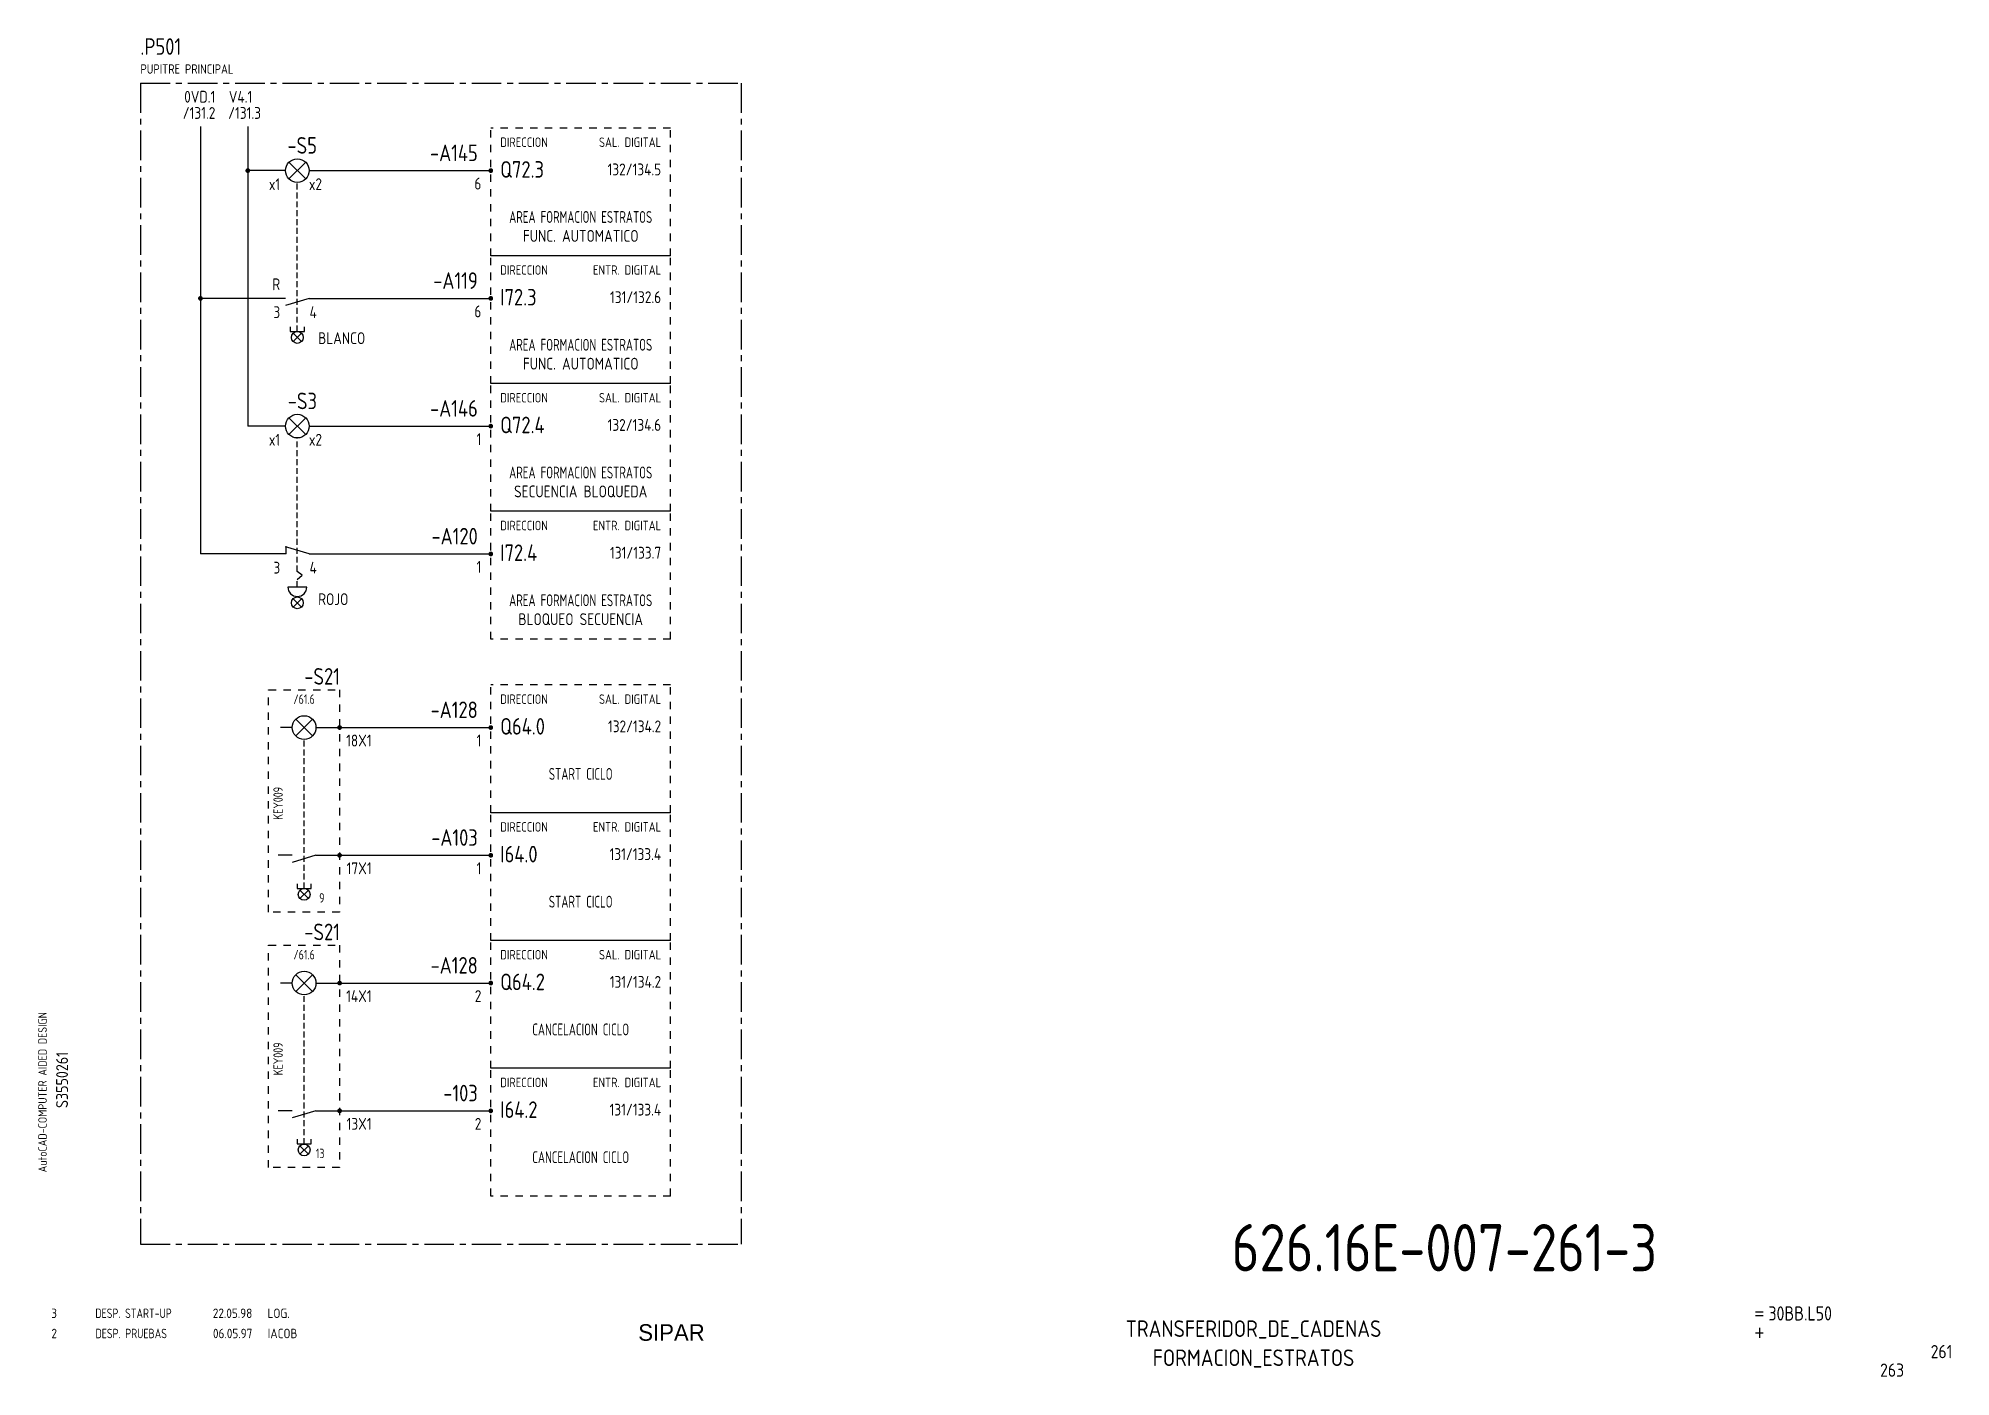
# Model space of a CAD drawing. Extents: x 10 to 414, y 6 to 288.
import ezdxf
from ezdxf.enums import TextEntityAlignment as Align

# ---------------------------------------------------------------- set-up
doc = ezdxf.new("R2010")
doc.units = 0
doc.header["$LTSCALE"] = 5
doc.header["$MEASUREMENT"] = 0
for name, pattern in [('CENTER', [2, 1.25, -0.25, 0.25, -0.25]), ('HIDDEN', [0.375, 0.25, -0.125]), ('HIDDEN1', [0.625, 0.3125, -0.3125])]:
    doc.linetypes.add(name, pattern=pattern)
doc.layers.get('0').update_dxf_attribs({"linetype": 'CONTINUOUS'})
doc.layers.add('CART', color=7, linetype='CONTINUOUS')
doc.styles.add('DIN', font='DIN.shx', dxfattribs={"width": 0.85})
doc.styles.add('N', font='ROMANS', dxfattribs={"width": 0.85, "height": 3})
doc.styles.add('X', font='UNIV.SHX', dxfattribs={"height": 3.5})

# ---------------------------------------------------------------- blocks, each defined once
blk = doc.blocks.new('B5-3')
at = {"linetype": 'Continuous', "const_width": 0.5}
blk.add_lwpolyline([(-0.25, 0, 1), (0.25, 0, 1)], format="xyb", close=True, dxfattribs=at)
blk = doc.blocks.new('REV2')
at = {"color": 3, "style": 'DIN'}
for s, width, p in [('2', 0.9, (12.45, 13.79)), ('DESP. PRUEBAS', 0.8, (21.76, 13.79)), ('06.05.97', 0.9, (46.59, 13.79)), ('IACOB', 0.9, (58.16, 13.79))]:
    blk.add_text(s, height=2, dxfattribs=dict(at, width=width)).set_placement(p)
blk = doc.blocks.new('DESP')
at = {"color": 3, "style": 'DIN'}
for s, width, p in [('3', 0.9, (7.45, 13.02)), ('DESP. START-UP', 0.8, (16.76, 13.02)), ('22.05.98', 0.9, (41.59, 13.02)), ('LOG.', 0.9, (53.16, 13.02))]:
    blk.add_text(s, height=2, dxfattribs=dict(at, width=width)).set_placement(p)

msp = doc.modelspace()

# ---------------------------------------------------------------- linework, layer by layer
at = {"color": 3, "linetype": 'CENTER'}
for p, q in [((31.27, 279), (158.24, 279)), ((31.27, 279), (31.27, 33.63)), ((158.24, 279), (158.24, 33.63)), ((31.27, 33.63), (158.24, 33.63))]:
    msp.add_line(p, q, dxfattribs=at)
at = {"linetype": 'Continuous'}
for p, q in [((43.95, 269.87), (43.95, 179.53)), ((53.95, 269.87), (53.95, 206.53)), ((62.65, 258.76), (66.19, 262.3)), ((66.19, 258.76), (62.65, 262.3)), ((143.31, 242.53), (105.31, 242.53)), ((65.3, 224.39), (63.53, 226.16)), ((63.53, 224.39), (65.3, 226.16)), ((143.31, 215.53), (105.31, 215.53)), ((66.19, 204.76), (62.65, 208.3)), ((62.65, 204.76), (66.19, 208.3)), ((143.31, 188.53), (105.31, 188.53)), ((62.05, 179.53), (62.05, 181.17)), ((66.42, 172.53), (62.42, 172.53)), ((65.3, 168.3), (63.53, 170.07)), ((63.53, 168.3), (65.3, 170.07)), ((64.1, 141.07), (67.63, 144.6)), ((67.63, 141.07), (64.1, 144.6)), ((143.31, 124.84), (105.31, 124.84)), ((66.75, 106.7), (64.98, 108.46)), ((64.98, 106.7), (66.75, 108.46)), ((143.31, 97.84), (105.31, 97.84)), ((67.63, 87.07), (64.1, 90.6)), ((64.1, 87.07), (67.63, 90.6)), ((143.31, 70.84), (105.31, 70.84)), ((64.98, 52.7), (66.75, 54.46)), ((66.75, 52.7), (64.98, 54.46))]:
    msp.add_line(p, q, dxfattribs=at)
at = {"linetype": 'HIDDEN1'}
for p, q in [((143.31, 269.53), (105.31, 269.53)), ((105.31, 242.53), (105.31, 269.53)), ((143.31, 242.53), (143.31, 269.53)), ((105.31, 215.53), (105.31, 242.53)), ((143.31, 215.53), (143.31, 242.53)), ((105.31, 188.53), (105.31, 215.53)), ((143.31, 188.53), (143.31, 215.53)), ((105.31, 161.53), (105.31, 188.53)), ((143.31, 161.53), (143.31, 188.53)), ((143.31, 161.53), (105.31, 161.53)), ((58.36, 103.84), (58.36, 150.84)), ((58.36, 150.84), (73.36, 150.84)), ((73.36, 150.84), (73.36, 103.84)), ((143.31, 151.84), (105.31, 151.84)), ((105.31, 124.84), (105.31, 151.84)), ((143.31, 124.84), (143.31, 151.84)), ((105.31, 97.84), (105.31, 124.84)), ((143.31, 97.84), (143.31, 124.84)), ((73.36, 103.84), (58.36, 103.84)), ((105.31, 70.84), (105.31, 97.84)), ((143.31, 70.84), (143.31, 97.84)), ((58.36, 49.84), (58.36, 96.84)), ((58.36, 96.84), (73.36, 96.84)), ((73.36, 96.84), (73.36, 49.84)), ((105.31, 43.84), (105.31, 70.84)), ((143.31, 43.84), (143.31, 70.84)), ((73.36, 49.84), (58.36, 49.84)), ((143.31, 43.84), (105.31, 43.84))]:
    msp.add_line(p, q, dxfattribs=at)
for p, q in [((61.92, 260.53), (53.95, 260.53)), ((66.92, 260.53), (105.31, 260.53)), ((61.92, 233.53), (43.95, 233.53)), ((66.92, 233.53), (61.92, 232.03)), ((66.92, 233.53), (71.92, 233.53)), ((68.36, 233.53), (73.36, 233.53)), ((73.36, 233.53), (105.31, 233.53)), ((62.92, 227.53), (62.92, 226.53)), ((62.92, 226.53), (65.92, 226.53)), ((65.92, 226.53), (65.92, 227.53)), ((61.92, 206.53), (53.95, 206.53)), ((66.92, 206.53), (73.36, 206.53)), ((73.36, 206.53), (105.31, 206.53)), ((62.05, 179.53), (43.95, 179.53)), ((66.92, 179.55), (61.92, 181.05)), ((66.92, 179.53), (71.92, 179.53)), ((66.92, 179.53), (73.36, 179.53)), ((66.92, 179.53), (71.92, 179.53)), ((68.36, 179.53), (73.36, 179.53)), ((73.36, 179.53), (105.31, 179.53)), ((65.42, 175.03), (64.42, 175.81)), ((64.42, 174.13), (65.42, 175.03)), ((63.36, 142.84), (60.86, 142.84)), ((68.36, 142.84), (105.31, 142.84)), ((68.36, 142.84), (73.36, 142.84)), ((63.36, 115.84), (60.36, 115.84)), ((68.36, 115.84), (63.36, 114.34)), ((68.36, 115.84), (73.36, 115.84)), ((73.36, 115.84), (105.31, 115.84)), ((64.36, 109.84), (64.36, 108.84)), ((67.36, 108.84), (67.36, 109.84)), ((64.36, 108.84), (67.36, 108.84)), ((63.36, 88.84), (60.86, 88.84)), ((68.36, 88.84), (73.36, 88.84)), ((73.36, 88.84), (105.31, 88.84)), ((63.36, 61.84), (60.36, 61.84)), ((68.36, 61.84), (63.36, 60.34)), ((68.36, 61.84), (73.36, 61.84)), ((73.36, 61.84), (105.31, 61.84)), ((64.36, 55.84), (64.36, 54.84)), ((64.36, 54.84), (67.36, 54.84)), ((67.36, 54.84), (67.36, 55.84))]:
    msp.add_line(p, q)
at = {"linetype": 'HIDDEN'}
for p, q in [((64.42, 226.53), (64.42, 258.03)), ((64.42, 175.81), (64.42, 204.03)), ((64.42, 172.53), (64.42, 174.13)), ((64.42, 172.53), (64.42, 174.13)), ((65.86, 108.84), (65.86, 140.34)), ((65.86, 54.84), (65.86, 86.34))]:
    msp.add_line(p, q, dxfattribs=at)
for centre in [(64.42, 260.53), (64.42, 206.53), (65.86, 142.84), (65.86, 88.84)]:
    msp.add_circle(centre, 2.5)
at = {"linetype": 'Continuous'}
for centre in [(64.42, 225.28), (64.42, 169.19), (65.86, 107.58), (65.86, 53.58)]:
    msp.add_circle(centre, 1.25, dxfattribs=at)
msp.add_arc((64.42, 172.53), 2, 180, 0)

# ---------------------------------------------------------------- block references
for p in [(53.95, 260.53), (105.31, 260.53), (43.95, 233.53), (105.31, 233.53), (105.31, 206.53), (105.31, 179.53), (73.36, 142.84), (105.31, 142.84), (73.36, 115.84), (105.31, 115.84), (73.36, 88.84), (105.31, 88.84), (73.36, 61.84), (105.31, 61.84)]:
    msp.add_blockref('B5-3', p)
for name, p in [('DESP', (4.97, 5.04)), ('REV2', (0, 0))]:
    msp.add_blockref(name, p, dxfattribs=at)

# ---------------------------------------------------------------- texts
at = {"color": 3, "style": 'DIN', "width": 0.85}
for s, p in [('.P501', (31.27, 285)), ('Q72.3', (107.31, 259.03)), ('I72.3', (107.31, 232.03)), ('Q72.4', (107.31, 205.03)), ('I72.4', (107.31, 178.03)), ('Q64.0', (107.31, 141.34)), ('I64.0', (107.31, 114.34)), ('Q64.2', (107.31, 87.34)), ('I64.2', (107.31, 60.34))]:
    msp.add_text(s, height=3.5, dxfattribs=at).set_placement(p)
at = {"style": 'DIN', "width": 0.85}
for s, height, p in [('PUPITRE PRINCIPAL', 2, (31.27, 281)), ('BLANCO', 2.5, (68.82, 223.87)), ('ROJO', 2.5, (68.82, 168.71))]:
    msp.add_text(s, height=height, dxfattribs=at).set_placement(p)
for s, p in [('0VD.1', (47.09, 274.89)), ('V4.1', (54.9, 274.89)), ('/131.2', (47.09, 271.46)), ('/131.3', (56.74, 271.46)), ('6', (103.31, 256.53)), ('132/134.5', (141.31, 259.53)), ('131/132.6', (141.31, 232.53)), ('6', (103.31, 229.53)), ('132/134.6', (141.31, 205.53)), ('1', (103.31, 202.53)), ('1', (103.31, 175.53)), ('131/133.7', (141.31, 178.53)), ('132/134.2', (141.31, 141.84)), ('18X1', (80.12, 138.84)), ('1', (103.31, 138.84)), ('131/133.4', (141.31, 114.84)), ('17X1', (80.12, 111.84)), ('1', (103.31, 111.84)), ('131/134.2', (141.31, 87.84)), ('14X1', (80.12, 84.84)), ('2', (103.31, 84.84)), ('131/133.4', (141.31, 60.84)), ('13X1', (80.12, 57.84)), ('2', (103.31, 57.84))]:
    msp.add_text(s, height=2.5, dxfattribs=at).set_placement(p, align=Align.RIGHT)
at = {"color": 3, "style": 'DIN', "width": 0.85}
for s, p in [('-S5', (68.57, 264.11)), ('-A145', (102.56, 262.53)), ('-A119', (102.56, 235.53)), ('-S3', (68.57, 210.11)), ('-A146', (102.56, 208.53)), ('-A120', (102.56, 181.53)), ('-S21', (73.43, 151.9)), ('-A128', (102.56, 144.84)), ('-A103', (102.56, 117.84)), ('-S21', (73.43, 97.9)), ('-A128', (102.56, 90.84)), ('-103', (102.56, 63.84))]:
    msp.add_text(s, height=3.5, dxfattribs=at).set_placement(p, align=Align.RIGHT)
at = {"color": 1, "style": 'DIN', "width": 0.85}
for p in [(107.31, 265.53), (107.31, 238.53), (107.31, 211.53), (107.31, 184.53), (107.31, 147.84), (107.31, 120.84), (107.31, 93.84), (107.31, 66.84)]:
    msp.add_text('DIRECCION', height=2, dxfattribs=at).set_placement(p)
at = {"color": 1, "linetype": 'Continuous', "style": 'DIN', "width": 0.85}
for p in [(141.31, 265.53), (141.31, 211.53), (141.31, 147.84), (141.31, 93.84)]:
    msp.add_text('SAL. DIGITAL', height=2, dxfattribs=at).set_placement(p, align=Align.RIGHT)
at = {"color": 7, "style": 'DIN', "width": 0.85}
for s, p in [('x1', (60.8, 256.41)), ('x2', (69.63, 256.41)), ('R', (60.8, 235.26)), ('3', (60.8, 229.37)), ('4', (68.53, 229.37)), ('x1', (60.8, 202.41)), ('x2', (69.63, 202.41)), ('3', (60.8, 175.37)), ('4', (68.53, 175.37))]:
    msp.add_text(s, height=2.5, dxfattribs=at).set_placement(p, align=Align.RIGHT)
at = {"style": 'DIN'}
for s, width, p in [('AREA FORMACION ESTRATOS', 0.7, (124.31, 249.48)), ('FUNC. AUTOMATICO', 0.85, (124.31, 245.48)), ('AREA FORMACION ESTRATOS', 0.7, (124.31, 222.48)), ('FUNC. AUTOMATICO', 0.85, (124.31, 218.48)), ('AREA FORMACION ESTRATOS', 0.7, (124.31, 195.48)), ('SECUENCIA BLOQUEDA', 0.85, (124.31, 191.48)), ('AREA FORMACION ESTRATOS', 0.7, (124.31, 168.48)), ('BLOQUEO SECUENCIA', 0.85, (124.31, 164.48)), ('START CICLO', 0.7, (124.31, 131.79)), ('START CICLO', 0.7, (124.31, 104.79)), ('CANCELACION CICLO', 0.7, (124.31, 77.79)), ('CANCELACION CICLO', 0.7, (124.31, 50.79))]:
    msp.add_text(s, height=2.5, dxfattribs=dict(at, width=width)).set_placement(p, align=Align.CENTER)
at = {"color": 1, "style": 'DIN'}
for s, width, p in [('ENTR. DIGITAL', 0.85, (141.31, 238.53)), ('ENTR. DIGITAL', 0.85, (141.31, 184.53)), ('ENTR. DIGITAL', 0.85, (141.31, 120.84)), ('9', 0.8, (70.16, 105.84)), ('ENTR. DIGITAL', 0.85, (141.31, 66.84)), ('13', 0.8, (70.16, 51.84))]:
    msp.add_text(s, height=2, dxfattribs=dict(at, width=width)).set_placement(p, align=Align.RIGHT)
at = {"color": 1, "style": 'DIN', "width": 0.8}
for p in [(65.86, 147.84), (65.86, 93.84)]:
    msp.add_text('/61.6', height=2, dxfattribs=at).set_placement(p, align=Align.CENTER)
for p in [(61.36, 123.34), (61.36, 69.34)]:
    msp.add_text('KEY009', height=2, rotation=90, dxfattribs=at).set_placement(p)
at = {"color": 2, "insert": (261.88, 37.92), "char_height": 10, "width": 111.0411, "attachment_point": 1, "style": 'DIN'}
msp.add_mtext('626.16E-007-261-3', dxfattribs=at)
at = {"layer": 'CART', "color": 1, "style": 'DIN', "width": 0.9}
msp.add_text('AutoCAD-COMPUTER AIDED DESIGN', height=1.8, rotation=90, dxfattribs=at).set_placement((11.47, 48.84))
at = {"layer": 'CART', "color": 3, "style": 'N', "width": 0.85}
for s, p in [('=', (372.24, 17.91)), ('+', (372.24, 13.87))]:
    msp.add_text(s, height=2.5, dxfattribs=at).set_placement(p)
at = {"layer": 'CART', "color": 3, "style": 'DIN', "width": 0.9, "flags": 1}
msp.add_attdef('S3550261', text='', height=2.5, rotation=90, dxfattribs=at).set_placement((15.95, 68.38), align=Align.CENTER)
at = {"layer": 'CART', "color": 3, "style": 'DIN', "width": 0.85}
msp.add_attdef('30BB.L50', text='', height=3, dxfattribs=at).set_placement((375.33, 16.63), align=Align.BOTTOM_LEFT)
at = {"layer": 'CART', "color": 6, "style": 'X', "flags": 1}
msp.add_attdef('SIPAR', text='', height=3.5, dxfattribs=at).set_placement((143.5, 15), align=Align.MIDDLE)
at = {"layer": 'CART', "color": 2, "style": 'DIN', "width": 0.9, "flags": 1}
for tag, p in [('TRANSFERIDOR_DE_CADENAS', (266.5, 15.65)), ('FORMACION_ESTRATOS', (266.5, 9.5))]:
    msp.add_attdef(tag, text='', height=3.5, dxfattribs=at).set_placement(p, align=Align.MIDDLE)
msp.add_attdef('261', text='', height=2.8, dxfattribs=at).set_placement((414.2, 9.56), align=Align.RIGHT)
at = {"layer": 'CART', "color": 7, "style": 'DIN', "width": 0.9, "flags": 1}
msp.add_attdef('263', (398.93, 5.65), '', height=2.8, dxfattribs=at)

doc.saveas('drawing.dxf')
